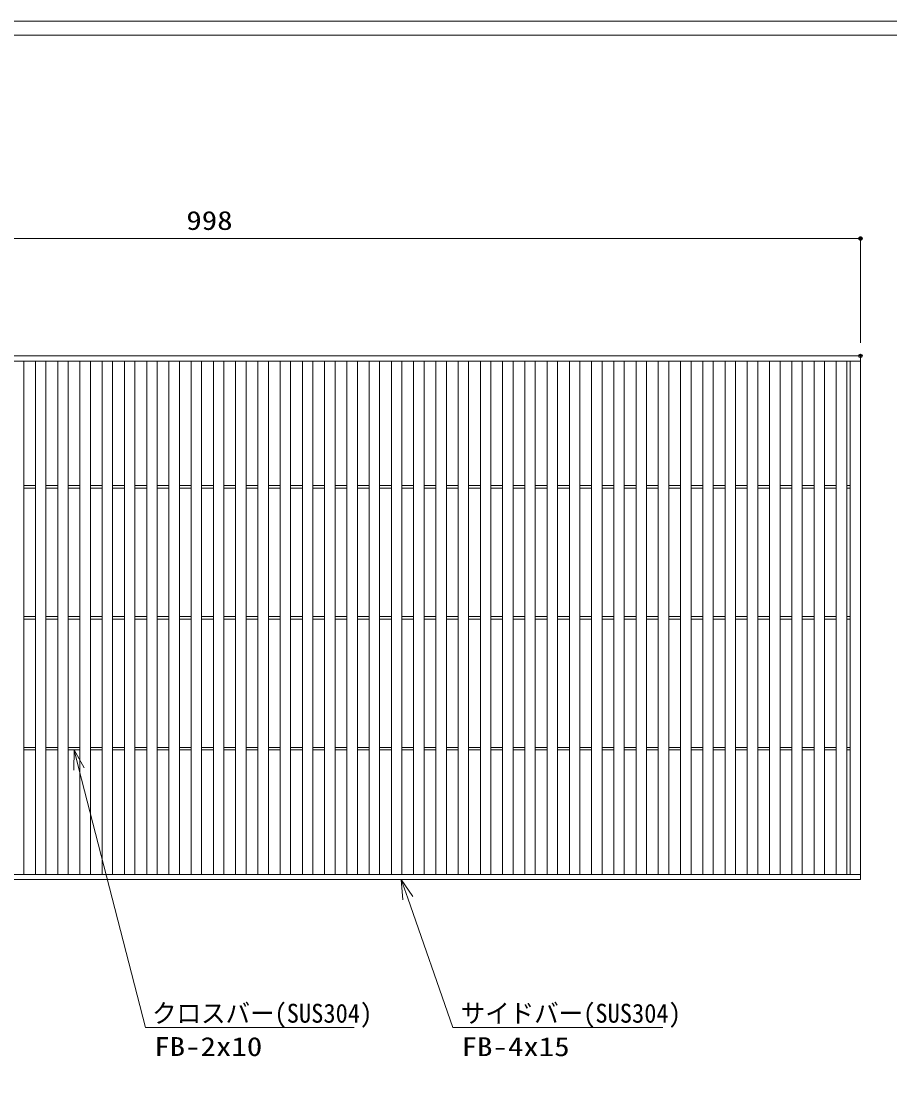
# Model space of a CAD drawing. Units: millimetres on the paper. Extents: x -216 to 216, y -153 to 153.
# Drawn here: x -65.1 to 67.6, y -9.4 to 152.6 of the extents above; entities that cross this region are included whole.
import ezdxf
from ezdxf.enums import TextEntityAlignment as Align

# ---------------------------------------------------------------- set-up
doc = ezdxf.new("R2010")
doc.units = ezdxf.units.MM
doc.header["$PDMODE"] = 32
doc.header["$PDSIZE"] = 0.5
for name, color, linetype, lineweight in [('0-0_A1FRAME', 1, 'Continuous', 9), ('0-2_寸法', 4, 'Continuous', 9), ('0-3_0', 7, 'Continuous', 9), ('0-5_蓋', 3, 'Continuous', 9)]:
    doc.layers.add(name, color=color, linetype=linetype, lineweight=lineweight)
doc.layers.add('0-4_Defpoints', color=7, linetype='Continuous')
doc.styles.add('ＭＳ ゴシック', font='')
doc.styles.get('ＭＳ ゴシック').set_extended_font_data('MS Gothic')

# ---------------------------------------------------------------- blocks, each defined once
blk = doc.blocks.new('_Dot')
at = {"layer": '0-3_0'}
for p, q in [((-0.5, 0), (-1, 0)), ((0.489, 0.1), (-0.489, 0.1)), ((0.399, 0.3), (-0.399, 0.3)), ((0.458, -0.199), (-0.458, -0.199)), ((0.3, -0.399), (-0.3, -0.399))]:
    blk.add_line(p, q, dxfattribs=at)
for points in [[(0.5, 0), (0.496, 0.063), (0.484, 0.124), (0.465, 0.184), (0.438, 0.241), (0.405, 0.294), (0.364, 0.342), (0.319, 0.385), (0.268, 0.422), (0.213, 0.452), (0.155, 0.476), (0.094, 0.491), (0.031, 0.499), (-0.031, 0.499), (-0.094, 0.491), (-0.155, 0.476), (-0.213, 0.452), (-0.268, 0.422), (-0.319, 0.385), (-0.364, 0.342), (-0.405, 0.294), (-0.438, 0.241), (-0.465, 0.184), (-0.484, 0.124), (-0.496, 0.063), (-0.5, 0), (0, 0)], [(-0.5, 0), (-0.496, -0.063), (-0.484, -0.124), (-0.465, -0.184), (-0.438, -0.241), (-0.405, -0.294), (-0.364, -0.342), (-0.319, -0.385), (-0.268, -0.422), (-0.213, -0.452), (-0.155, -0.476), (-0.094, -0.491), (-0.031, -0.499), (0.031, -0.499), (0.094, -0.491), (0.155, -0.476), (0.213, -0.452), (0.268, -0.422), (0.319, -0.385), (0.364, -0.342), (0.405, -0.294), (0.438, -0.241), (0.465, -0.184), (0.484, -0.124), (0.496, -0.063), (0.5, 0), (0, 0)]]:
    blk.add_lwpolyline(points, close=True, dxfattribs=at)
blk = doc.blocks.new('MLeader4')
at = {"layer": '0-2_寸法'}
for p, q in [((-57.062, 41.32), (-56.315, 38.414)), ((-45.807, -1.054), (-14.26, -1.054))]:
    blk.add_line(p, q, dxfattribs=at)
for points in [[(-57.094, 38.214), (-57.062, 41.32), (-55.537, 38.614)], [(-56.315, 38.414), (-46.167, -1.054), (-45.807, -1.054)]]:
    blk.add_lwpolyline(points, dxfattribs=at)
at = {"layer": '0-2_寸法', "style": 'ＭＳ ゴシック'}
for s, width, p in [('クロスバー(SUS304)', 0.95, (-45.14, -1.209)), ('FB-2x10', 1.2, (-44.807, -6.3))]:
    blk.add_text(s, height=2.889, dxfattribs=dict(at, width=width)).set_placement(p, align=Align.BOTTOM_LEFT)
blk = doc.blocks.new('MLeader5')
at = {"layer": '0-2_寸法'}
for p, q in [((-7.054, 21.52), (-6.067, 18.687)), ((1.174, -1.054), (32.912, -1.054))]:
    blk.add_line(p, q, dxfattribs=at)
for points in [[(-6.826, 18.422), (-7.054, 21.52), (-5.308, 18.951)], [(-6.067, 18.687), (0.814, -1.054), (1.174, -1.054)]]:
    blk.add_lwpolyline(points, dxfattribs=at)
at = {"layer": '0-2_寸法', "style": 'ＭＳ ゴシック'}
for s, width, p in [('サイドバー(SUS304)', 0.95, (2.032, -1.209)), ('FB-4x15', 1.2, (2.174, -6.32))]:
    blk.add_text(s, height=2.889, dxfattribs=dict(at, width=width)).set_placement(p, align=Align.BOTTOM_LEFT)

msp = doc.modelspace()

# ---------------------------------------------------------------- linework, layer by layer
at = {"layer": '0-0_A1FRAME'}
msp.add_lwpolyline([(-215.342, 152.646), (-215.342, -152.646), (215.318, -152.646), (215.318, 152.646)], close=True, dxfattribs=at)
msp.add_lwpolyline([(199.513, -150.491), (199.513, 150.491), (-209.595, 150.491)], dxfattribs=at)
at = {"layer": '0-2_寸法'}
for p, q in [((-135.962, 119.452), (62.638, 119.452)), ((63.138, 103.52), (63.138, 119.452))]:
    msp.add_line(p, q, dxfattribs=at)
at = {"layer": '0-4_Defpoints'}
for p in [(63.138, 119.452), (63.138, 101.52)]:
    msp.add_point(p, dxfattribs=at)
at = {"layer": '0-5_蓋'}
for p, q in [((-136.462, 101.52), (63.138, 101.52)), ((-136.462, 100.72), (63.138, 100.72)), ((-64.762, 22.32), (-64.762, 100.72)), ((-62.962, 22.32), (-62.962, 100.72)), ((-61.362, 22.32), (-61.362, 100.72)), ((-59.562, 22.32), (-59.562, 100.72)), ((-57.962, 22.32), (-57.962, 100.72)), ((-56.162, 22.32), (-56.162, 100.72)), ((-54.562, 22.32), (-54.562, 100.72)), ((-52.762, 22.32), (-52.762, 100.72)), ((-51.162, 22.32), (-51.162, 100.72)), ((-49.362, 22.32), (-49.362, 100.72)), ((-47.762, 22.32), (-47.762, 100.72)), ((-45.962, 22.32), (-45.962, 100.72)), ((-44.362, 22.32), (-44.362, 100.72)), ((-42.562, 22.32), (-42.562, 100.72)), ((-40.962, 22.32), (-40.962, 100.72)), ((-39.162, 22.32), (-39.162, 100.72)), ((-37.562, 22.32), (-37.562, 100.72)), ((-35.762, 22.32), (-35.762, 100.72)), ((-34.162, 22.32), (-34.162, 100.72)), ((-32.362, 22.32), (-32.362, 100.72)), ((-30.762, 22.32), (-30.762, 100.72)), ((-28.962, 22.32), (-28.962, 100.72)), ((-27.362, 22.32), (-27.362, 100.72)), ((-25.562, 22.32), (-25.562, 100.72)), ((-23.962, 22.32), (-23.962, 100.72)), ((-22.162, 22.32), (-22.162, 100.72)), ((-20.562, 22.32), (-20.562, 100.72)), ((-18.762, 22.32), (-18.762, 100.72)), ((-17.162, 22.32), (-17.162, 100.72)), ((-15.362, 22.32), (-15.362, 100.72)), ((-13.762, 22.32), (-13.762, 100.72)), ((-11.962, 22.32), (-11.962, 100.72)), ((-10.362, 22.32), (-10.362, 100.72)), ((-8.562, 22.32), (-8.562, 100.72)), ((-6.962, 22.32), (-6.962, 100.72)), ((-5.162, 22.32), (-5.162, 100.72)), ((-3.562, 22.32), (-3.562, 100.72)), ((-1.762, 22.32), (-1.762, 100.72)), ((-0.162, 22.32), (-0.162, 100.72)), ((1.638, 22.32), (1.638, 100.72)), ((3.238, 22.32), (3.238, 100.72)), ((5.038, 22.32), (5.038, 100.72)), ((6.638, 22.32), (6.638, 100.72)), ((8.438, 22.32), (8.438, 100.72)), ((10.038, 22.32), (10.038, 100.72)), ((11.838, 22.32), (11.838, 100.72)), ((13.438, 22.32), (13.438, 100.72)), ((15.238, 22.32), (15.238, 100.72)), ((16.838, 22.32), (16.838, 100.72)), ((18.638, 22.32), (18.638, 100.72)), ((20.238, 22.32), (20.238, 100.72)), ((22.038, 22.32), (22.038, 100.72)), ((23.638, 22.32), (23.638, 100.72)), ((25.438, 22.32), (25.438, 100.72)), ((27.038, 22.32), (27.038, 100.72)), ((28.838, 22.32), (28.838, 100.72)), ((30.438, 22.32), (30.438, 100.72)), ((32.238, 22.32), (32.238, 100.72)), ((33.838, 22.32), (33.838, 100.72)), ((35.638, 22.32), (35.638, 100.72)), ((37.238, 22.32), (37.238, 100.72)), ((39.038, 22.32), (39.038, 100.72)), ((40.638, 22.32), (40.638, 100.72)), ((42.438, 22.32), (42.438, 100.72)), ((44.038, 22.32), (44.038, 100.72)), ((45.838, 22.32), (45.838, 100.72)), ((47.438, 22.32), (47.438, 100.72)), ((49.238, 22.32), (49.238, 100.72)), ((50.838, 22.32), (50.838, 100.72)), ((52.638, 22.32), (52.638, 100.72)), ((54.238, 22.32), (54.238, 100.72)), ((56.038, 22.32), (56.038, 100.72)), ((57.638, 22.32), (57.638, 100.72)), ((59.438, 22.32), (59.438, 100.72)), ((61.038, 22.32), (61.038, 100.72)), ((61.538, 22.32), (61.538, 100.72)), ((63.138, 21.52), (63.138, 101.52)), ((-64.762, 81.72), (-62.962, 81.72)), ((-64.762, 81.32), (-62.962, 81.32)), ((-61.362, 81.72), (-59.562, 81.72)), ((-61.362, 81.32), (-59.562, 81.32)), ((-57.962, 81.72), (-56.162, 81.72)), ((-57.962, 81.32), (-56.162, 81.32)), ((-54.562, 81.72), (-52.762, 81.72)), ((-54.562, 81.32), (-52.762, 81.32)), ((-51.162, 81.72), (-49.362, 81.72)), ((-51.162, 81.32), (-49.362, 81.32)), ((-47.762, 81.72), (-45.962, 81.72)), ((-47.762, 81.32), (-45.962, 81.32)), ((-44.362, 81.72), (-42.562, 81.72)), ((-44.362, 81.32), (-42.562, 81.32)), ((-40.962, 81.72), (-39.162, 81.72)), ((-40.962, 81.32), (-39.162, 81.32)), ((-37.562, 81.72), (-35.762, 81.72)), ((-37.562, 81.32), (-35.762, 81.32)), ((-34.162, 81.72), (-32.362, 81.72)), ((-34.162, 81.32), (-32.362, 81.32)), ((-30.762, 81.72), (-28.962, 81.72)), ((-30.762, 81.32), (-28.962, 81.32)), ((-27.362, 81.72), (-25.562, 81.72)), ((-27.362, 81.32), (-25.562, 81.32)), ((-23.962, 81.72), (-22.162, 81.72)), ((-23.962, 81.32), (-22.162, 81.32)), ((-20.562, 81.72), (-18.762, 81.72)), ((-20.562, 81.32), (-18.762, 81.32)), ((-17.162, 81.72), (-15.362, 81.72)), ((-17.162, 81.32), (-15.362, 81.32)), ((-13.762, 81.72), (-11.962, 81.72)), ((-13.762, 81.32), (-11.962, 81.32)), ((-10.362, 81.72), (-8.562, 81.72)), ((-10.362, 81.32), (-8.562, 81.32)), ((-6.962, 81.72), (-5.162, 81.72)), ((-6.962, 81.32), (-5.162, 81.32)), ((-3.562, 81.72), (-1.762, 81.72)), ((-3.562, 81.32), (-1.762, 81.32)), ((-0.162, 81.72), (1.638, 81.72)), ((-0.162, 81.32), (1.638, 81.32)), ((3.238, 81.72), (5.038, 81.72)), ((3.238, 81.32), (5.038, 81.32)), ((6.638, 81.72), (8.438, 81.72)), ((6.638, 81.32), (8.438, 81.32)), ((10.038, 81.72), (11.838, 81.72)), ((10.038, 81.32), (11.838, 81.32)), ((13.438, 81.72), (15.238, 81.72)), ((13.438, 81.32), (15.238, 81.32)), ((16.838, 81.72), (18.638, 81.72)), ((16.838, 81.32), (18.638, 81.32)), ((20.238, 81.72), (22.038, 81.72)), ((20.238, 81.32), (22.038, 81.32)), ((23.638, 81.72), (25.438, 81.72)), ((23.638, 81.32), (25.438, 81.32)), ((27.038, 81.72), (28.838, 81.72)), ((27.038, 81.32), (28.838, 81.32)), ((30.438, 81.72), (32.238, 81.72)), ((30.438, 81.32), (32.238, 81.32)), ((33.838, 81.72), (35.638, 81.72)), ((33.838, 81.32), (35.638, 81.32)), ((37.238, 81.72), (39.038, 81.72)), ((37.238, 81.32), (39.038, 81.32)), ((40.638, 81.72), (42.438, 81.72)), ((40.638, 81.32), (42.438, 81.32)), ((44.038, 81.72), (45.838, 81.72)), ((44.038, 81.32), (45.838, 81.32)), ((47.438, 81.72), (49.238, 81.72)), ((47.438, 81.32), (49.238, 81.32)), ((50.838, 81.72), (52.638, 81.72)), ((50.838, 81.32), (52.638, 81.32)), ((54.238, 81.72), (56.038, 81.72)), ((54.238, 81.32), (56.038, 81.32)), ((57.638, 81.72), (59.438, 81.72)), ((57.638, 81.32), (59.438, 81.32)), ((61.538, 81.72), (61.038, 81.72)), ((61.538, 81.32), (61.038, 81.32)), ((-64.762, 61.72), (-62.962, 61.72)), ((-61.362, 61.72), (-59.562, 61.72)), ((-57.962, 61.72), (-56.162, 61.72)), ((-54.562, 61.72), (-52.762, 61.72)), ((-51.162, 61.72), (-49.362, 61.72)), ((-47.762, 61.72), (-45.962, 61.72)), ((-44.362, 61.72), (-42.562, 61.72)), ((-40.962, 61.72), (-39.162, 61.72)), ((-37.562, 61.72), (-35.762, 61.72)), ((-34.162, 61.72), (-32.362, 61.72)), ((-30.762, 61.72), (-28.962, 61.72)), ((-27.362, 61.72), (-25.562, 61.72)), ((-23.962, 61.72), (-22.162, 61.72)), ((-20.562, 61.72), (-18.762, 61.72)), ((-17.162, 61.72), (-15.362, 61.72)), ((-13.762, 61.72), (-11.962, 61.72)), ((-10.362, 61.72), (-8.562, 61.72)), ((-6.962, 61.72), (-5.162, 61.72)), ((-3.562, 61.72), (-1.762, 61.72)), ((-0.162, 61.72), (1.638, 61.72)), ((3.238, 61.72), (5.038, 61.72)), ((6.638, 61.72), (8.438, 61.72)), ((10.038, 61.72), (11.838, 61.72)), ((13.438, 61.72), (15.238, 61.72)), ((16.838, 61.72), (18.638, 61.72)), ((20.238, 61.72), (22.038, 61.72)), ((23.638, 61.72), (25.438, 61.72)), ((27.038, 61.72), (28.838, 61.72)), ((30.438, 61.72), (32.238, 61.72)), ((33.838, 61.72), (35.638, 61.72)), ((37.238, 61.72), (39.038, 61.72)), ((40.638, 61.72), (42.438, 61.72)), ((44.038, 61.72), (45.838, 61.72)), ((47.438, 61.72), (49.238, 61.72)), ((50.838, 61.72), (52.638, 61.72)), ((54.238, 61.72), (56.038, 61.72)), ((57.638, 61.72), (59.438, 61.72)), ((61.538, 61.72), (61.038, 61.72)), ((-64.762, 61.32), (-62.962, 61.32)), ((-61.362, 61.32), (-59.562, 61.32)), ((-57.962, 61.32), (-56.162, 61.32)), ((-54.562, 61.32), (-52.762, 61.32)), ((-51.162, 61.32), (-49.362, 61.32)), ((-47.762, 61.32), (-45.962, 61.32)), ((-44.362, 61.32), (-42.562, 61.32)), ((-40.962, 61.32), (-39.162, 61.32)), ((-37.562, 61.32), (-35.762, 61.32)), ((-34.162, 61.32), (-32.362, 61.32)), ((-30.762, 61.32), (-28.962, 61.32)), ((-27.362, 61.32), (-25.562, 61.32)), ((-23.962, 61.32), (-22.162, 61.32)), ((-20.562, 61.32), (-18.762, 61.32)), ((-17.162, 61.32), (-15.362, 61.32)), ((-13.762, 61.32), (-11.962, 61.32)), ((-10.362, 61.32), (-8.562, 61.32)), ((-6.962, 61.32), (-5.162, 61.32)), ((-3.562, 61.32), (-1.762, 61.32)), ((-0.162, 61.32), (1.638, 61.32)), ((3.238, 61.32), (5.038, 61.32)), ((6.638, 61.32), (8.438, 61.32)), ((10.038, 61.32), (11.838, 61.32)), ((13.438, 61.32), (15.238, 61.32)), ((16.838, 61.32), (18.638, 61.32)), ((20.238, 61.32), (22.038, 61.32)), ((23.638, 61.32), (25.438, 61.32)), ((27.038, 61.32), (28.838, 61.32)), ((30.438, 61.32), (32.238, 61.32)), ((33.838, 61.32), (35.638, 61.32)), ((37.238, 61.32), (39.038, 61.32)), ((40.638, 61.32), (42.438, 61.32)), ((44.038, 61.32), (45.838, 61.32)), ((47.438, 61.32), (49.238, 61.32)), ((50.838, 61.32), (52.638, 61.32)), ((54.238, 61.32), (56.038, 61.32)), ((57.638, 61.32), (59.438, 61.32)), ((61.538, 61.32), (61.038, 61.32)), ((-64.762, 41.72), (-62.962, 41.72)), ((-64.762, 41.32), (-62.962, 41.32)), ((-61.362, 41.72), (-59.562, 41.72)), ((-61.362, 41.32), (-59.562, 41.32)), ((-57.962, 41.72), (-56.162, 41.72)), ((-57.962, 41.32), (-56.162, 41.32)), ((-54.562, 41.72), (-52.762, 41.72)), ((-54.562, 41.32), (-52.762, 41.32)), ((-51.162, 41.72), (-49.362, 41.72)), ((-51.162, 41.32), (-49.362, 41.32)), ((-47.762, 41.72), (-45.962, 41.72)), ((-47.762, 41.32), (-45.962, 41.32)), ((-44.362, 41.72), (-42.562, 41.72)), ((-44.362, 41.32), (-42.562, 41.32)), ((-40.962, 41.72), (-39.162, 41.72)), ((-40.962, 41.32), (-39.162, 41.32)), ((-37.562, 41.72), (-35.762, 41.72)), ((-37.562, 41.32), (-35.762, 41.32)), ((-34.162, 41.72), (-32.362, 41.72)), ((-34.162, 41.32), (-32.362, 41.32)), ((-30.762, 41.72), (-28.962, 41.72)), ((-30.762, 41.32), (-28.962, 41.32)), ((-27.362, 41.72), (-25.562, 41.72)), ((-27.362, 41.32), (-25.562, 41.32)), ((-23.962, 41.72), (-22.162, 41.72)), ((-23.962, 41.32), (-22.162, 41.32)), ((-20.562, 41.72), (-18.762, 41.72)), ((-20.562, 41.32), (-18.762, 41.32)), ((-17.162, 41.72), (-15.362, 41.72)), ((-17.162, 41.32), (-15.362, 41.32)), ((-13.762, 41.72), (-11.962, 41.72)), ((-13.762, 41.32), (-11.962, 41.32)), ((-10.362, 41.72), (-8.562, 41.72)), ((-10.362, 41.32), (-8.562, 41.32)), ((-6.962, 41.72), (-5.162, 41.72)), ((-6.962, 41.32), (-5.162, 41.32)), ((-3.562, 41.72), (-1.762, 41.72)), ((-3.562, 41.32), (-1.762, 41.32)), ((-0.162, 41.72), (1.638, 41.72)), ((-0.162, 41.32), (1.638, 41.32)), ((3.238, 41.72), (5.038, 41.72)), ((3.238, 41.32), (5.038, 41.32)), ((6.638, 41.72), (8.438, 41.72)), ((6.638, 41.32), (8.438, 41.32)), ((10.038, 41.72), (11.838, 41.72)), ((10.038, 41.32), (11.838, 41.32)), ((13.438, 41.72), (15.238, 41.72)), ((13.438, 41.32), (15.238, 41.32)), ((16.838, 41.72), (18.638, 41.72)), ((16.838, 41.32), (18.638, 41.32)), ((20.238, 41.72), (22.038, 41.72)), ((20.238, 41.32), (22.038, 41.32)), ((23.638, 41.72), (25.438, 41.72)), ((23.638, 41.32), (25.438, 41.32)), ((27.038, 41.72), (28.838, 41.72)), ((27.038, 41.32), (28.838, 41.32)), ((30.438, 41.72), (32.238, 41.72)), ((30.438, 41.32), (32.238, 41.32)), ((33.838, 41.72), (35.638, 41.72)), ((33.838, 41.32), (35.638, 41.32)), ((37.238, 41.72), (39.038, 41.72)), ((37.238, 41.32), (39.038, 41.32)), ((40.638, 41.72), (42.438, 41.72)), ((40.638, 41.32), (42.438, 41.32)), ((44.038, 41.72), (45.838, 41.72)), ((44.038, 41.32), (45.838, 41.32)), ((47.438, 41.72), (49.238, 41.72)), ((47.438, 41.32), (49.238, 41.32)), ((50.838, 41.72), (52.638, 41.72)), ((50.838, 41.32), (52.638, 41.32)), ((54.238, 41.72), (56.038, 41.72)), ((54.238, 41.32), (56.038, 41.32)), ((57.638, 41.72), (59.438, 41.72)), ((57.638, 41.32), (59.438, 41.32)), ((61.538, 41.72), (61.038, 41.72)), ((61.538, 41.32), (61.038, 41.32)), ((-136.462, 22.32), (63.138, 22.32)), ((-136.462, 21.52), (63.138, 21.52))]:
    msp.add_line(p, q, dxfattribs=at)

# ---------------------------------------------------------------- block references
at = {"layer": '0-2_寸法', "xscale": 0.5, "yscale": 0.5}
msp.add_blockref('_Dot', (63.138, 119.452), dxfattribs=at)
at = {"layer": '0-2_寸法'}
for name in ['MLeader4', 'MLeader5']:
    msp.add_blockref(name, (0, 0), dxfattribs=at)

# ---------------------------------------------------------------- texts
at = {"layer": '0-2_寸法', "style": 'ＭＳ ゴシック', "width": 1.2}
msp.add_text('998', height=2.889, dxfattribs=at).set_placement((-39.902, 119.897), align=Align.BOTTOM_LEFT)

doc.saveas('drawing.dxf')
